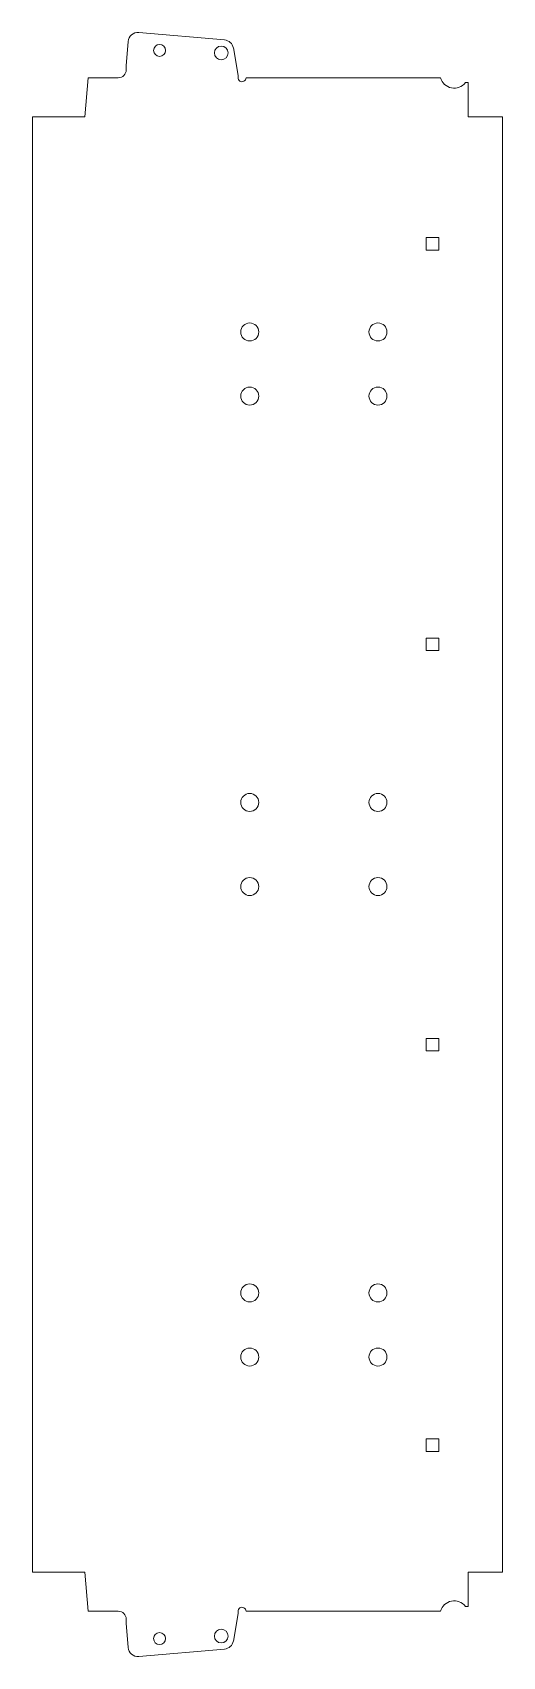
# Model space of a CAD drawing. Header units: inches. Extents: x -1.5 to 13.2, y -25.4 to 25.4.
import ezdxf

# ---------------------------------------------------------------- set-up
doc = ezdxf.new("R2010")
doc.units = ezdxf.units.IN
doc.header["$MEASUREMENT"] = 0

msp = doc.modelspace()

# ---------------------------------------------------------------- linework, layer by layer
at = {"color": 7, "linetype": 'Continuous', "lineweight": 15}
for p, q in [((1.502, 25.067), (1.437, 24.309)), ((4.505, 25.12), (1.837, 25.349)), ((4.937, 24.009), (4.784, 24.866)), ((0.147, 22.715), (0.254, 23.937)), ((0.254, 23.937), (1.193, 23.937)), ((1.437, 24.309), (1.443, 24.246)), ((1.443, 24.187), (1.443, 24.246)), ((4.931, 23.948), (4.937, 24.009)), ((5.181, 23.937), (11.25, 23.937)), ((12.023, 23.787), (12.11, 23.787)), ((12.11, 22.715), (12.11, 23.787)), ((-1.483, -22.715), (-1.483, 22.715)), ((-1.483, 22.715), (0.147, 22.715)), ((13.182, 22.715), (12.11, 22.715)), ((13.182, -22.715), (13.182, 22.715)), ((11.195, 18.945), (10.805, 18.945)), ((10.805, 18.945), (10.805, 18.555)), ((11.195, 18.555), (11.195, 18.945)), ((10.805, 18.555), (11.195, 18.555)), ((11.195, 6.445), (10.805, 6.445)), ((10.805, 6.445), (10.805, 6.055)), ((11.195, 6.055), (11.195, 6.445)), ((10.805, 6.055), (11.195, 6.055)), ((10.805, -6.055), (11.195, -6.055)), ((10.805, -6.445), (10.805, -6.055)), ((11.195, -6.055), (11.195, -6.445)), ((11.195, -6.445), (10.805, -6.445)), ((10.805, -18.555), (11.195, -18.555)), ((10.805, -18.945), (10.805, -18.555)), ((11.195, -18.555), (11.195, -18.945)), ((11.195, -18.945), (10.805, -18.945)), ((-1.483, -22.715), (0.147, -22.715)), ((0.147, -22.715), (0.254, -23.937)), ((12.11, -22.715), (13.182, -22.715)), ((12.11, -23.787), (12.11, -22.715)), ((12.11, -23.787), (12.023, -23.787)), ((0.254, -23.937), (1.193, -23.937)), ((1.443, -24.246), (1.437, -24.309)), ((1.437, -24.309), (1.502, -25.067)), ((1.443, -24.187), (1.443, -24.246)), ((4.937, -24.009), (4.784, -24.866)), ((4.937, -24.009), (4.931, -23.948)), ((5.181, -23.937), (11.25, -23.937)), ((1.837, -25.349), (4.505, -25.12))]:
    msp.add_line(p, q, dxfattribs=at)
for centre, radius in [((2.482, 24.792), 0.187), ((4.407, 24.712), 0.215), ((5.297, 16), 0.281), ((9.297, 16), 0.281), ((5.297, 14), 0.281), ((9.297, 14), 0.281), ((5.297, 1.312), 0.281), ((9.297, 1.312), 0.281), ((5.297, -1.312), 0.281), ((9.297, -1.312), 0.281), ((5.297, -14), 0.281), ((9.297, -14), 0.281), ((5.297, -16), 0.281), ((9.297, -16), 0.281), ((2.482, -24.792), 0.188), ((4.407, -24.712), 0.215)]:
    msp.add_circle(centre, radius, dxfattribs=at)
for centre, radius, start, end in [((1.81, 25.04), 0.31, 85.1009, 175.1009), ((4.479, 24.811), 0.31, 10.1009, 85.1009), ((1.193, 24.187), 0.25, 270, 0), ((5.056, 23.937), 0.125, 175.1762, 0), ((11.672, 24.049), 0.438, 194.9006, 323.1301), ((5.056, -23.937), 0.125, 360, 184.8238), ((11.672, -24.049), 0.438, 36.8699, 165.0994), ((1.193, -24.187), 0.25, 360, 90), ((1.81, -25.04), 0.31, 184.8991, 274.8991), ((4.479, -24.811), 0.31, 274.8991, 349.8991)]:
    msp.add_arc(centre, radius, start, end, dxfattribs=at)

doc.saveas('drawing.dxf')
